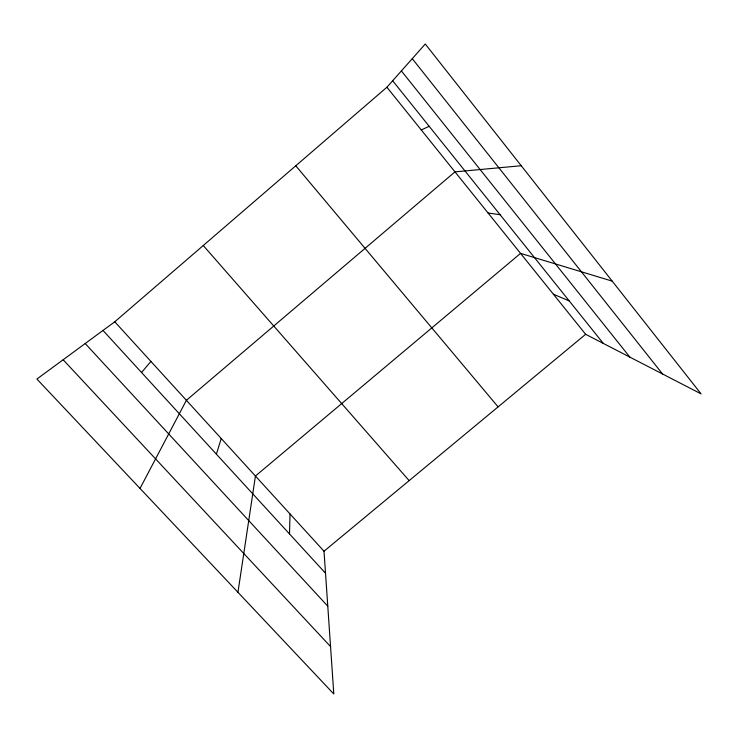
<?xml version="1.0" encoding="UTF-8"?>
<svg xmlns="http://www.w3.org/2000/svg" width="738" height="738" viewBox="0 0 738 738"><rect width="100%" height="100%" fill="white"/><g stroke="black" fill="none" stroke-linecap="round" stroke-linejoin="round"><path stroke-width="1.11" d="M289.49 533.906L290.034 513.971M237.95 592.31L255.431 476.028L520.558 253.383L612.189 281.113M216.4 454.165L221.225 438.52M140.026 488.436L186.391 400.319L454.986 171.871L521.231 165.727M141.539 372.496L150.912 361.417M386.906 87.241L425.272 44.012L701.1 393.889L585.64 334.296L386.906 87.241L114.768 321.786L36.9 379.046L333.807 693.988L324.01 551.221L114.768 321.786M324.01 551.221L585.64 334.296M421.269 129.953L429.193 126.299M488.076 213.005L500.078 214.703M553.408 294.222L569.238 300.938M63.145 359.747L330.55 646.58M85.202 343.53L327.783 606.175M102.997 330.44L325.513 573.214M203.264 245.514L409.156 480.632M295.781 165.782L498.104 406.878M392.662 80.756L603.306 343.419M401.389 70.922L629.865 357.118M412.265 58.671L662.549 373.991"/></g></svg>
